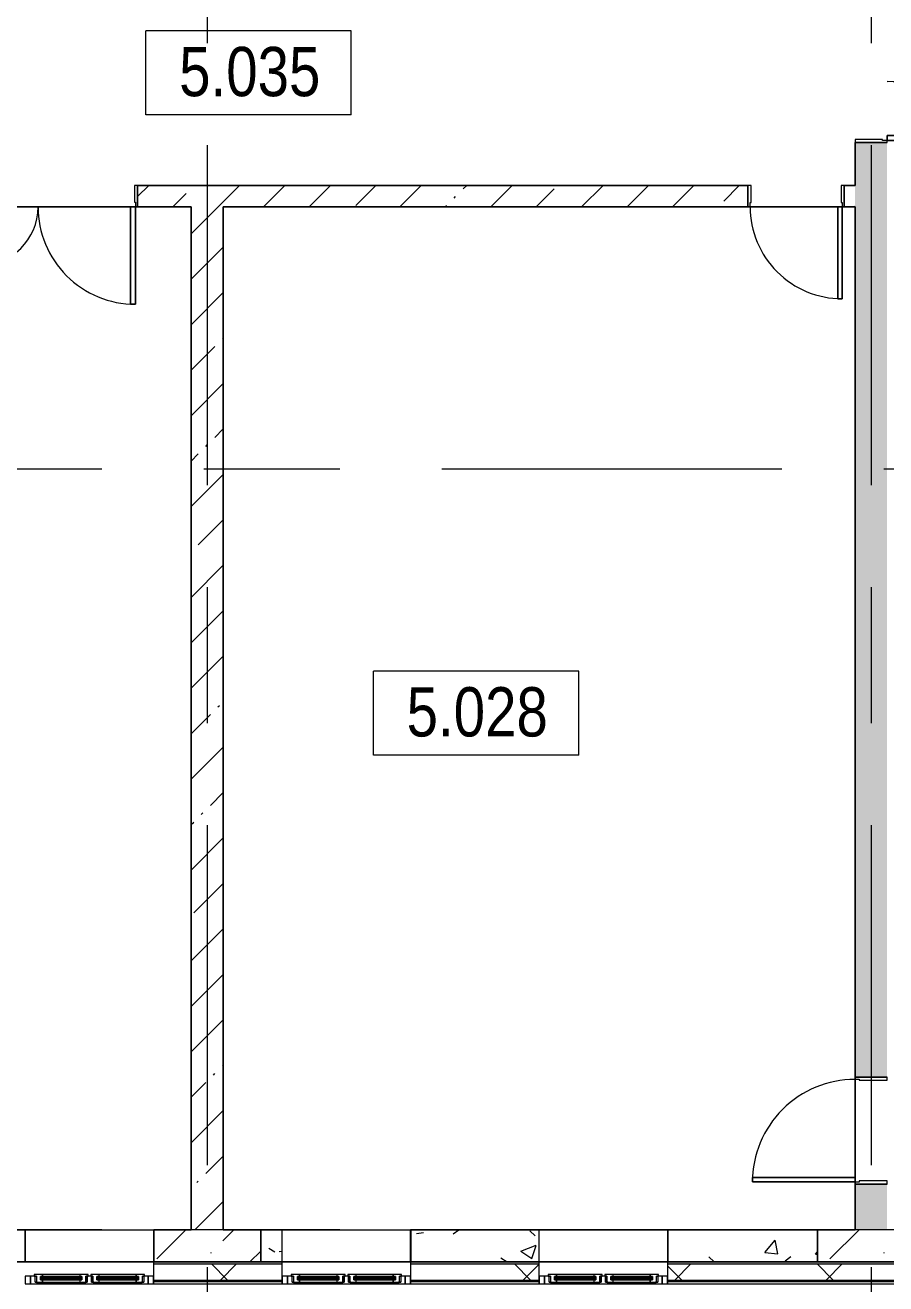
# Model space of a CAD drawing. Header units: millimetres. Extents: x 48966 to 155647, y -43515 to 26217.
# Drawn here: x 96432 to 104469, y -31888 to -20136 of the extents above; entities that cross this region are included whole.
import ezdxf

# ---------------------------------------------------------------- set-up
doc = ezdxf.new("R2010")
doc.units = ezdxf.units.MM
doc.linetypes.add('Осевые', pattern=[6350, 1270, -952.5, 3175, -952.5])
doc.linetypes.add('Сверху', pattern=[793.75, 476.25, -317.5])
for name, color, linetype, lineweight in [('Двери', 7, 'Continuous', 9), ('Каркас_Импост', 7, 'Continuous', 9), ('Марки помещений', 7, 'Continuous', 9), ('Обобщенные модели', 7, 'Continuous', 9), ('Обобщенные модели-1', 7, 'Continuous', 18), ('Общие ребра', 7, 'Continuous', 9), ('Окна', 7, 'Continuous', 9), ('Окна-2', 7, 'Сверху', 9), ('Оси-2', 7, 'Осевые', 9), ('Остекление', 7, 'Continuous', 9), ('Панель', 7, 'Continuous', 9), ('Перекрытия', 7, 'Continuous', 9), ('Стены', 7, 'Continuous', 9), ('Стены-1', 7, 'Continuous', 18), ('Штриховка разреза-1', 7, 'Continuous', 9)]:
    doc.layers.add(name, color=color, linetype=linetype, lineweight=lineweight)
doc.layers.add('Окна-1', color=7, linetype='Continuous', lineweight=9, true_color=0x804000)
doc.styles.add('Arial Narrow_1', font='Arial Narrow.ttf', dxfattribs={"height": 460})
pattern_1 = [(45, (0, 0), (168.3798, 617.3926), [793.75, -158.75, 6.706, -152.044])]
pattern_2 = [(45, (0, 0), (-424.264, 424.264), [600, -100, 20, -100]), (45, (0, 424), (-424.264, 424.264), [])]
pattern_3 = [(0, (0, 0), (812.8, 203.2), [67.056, -542.544, 67.056, -542.544, -3251.2]), (0, (0, 0), (812.8, 203.2), [-1219.2, 67.056, -1152.144, 67.056, -542.544, -1422.4]), (0, (0, 0), (812.8, 203.2), [-3048, 67.056, -339.344, 67.056, -948.944]), (120, (304.8, 101.6), (-582.37636, 602.30545), [67.056, -542.544, 67.056, -542.544, -3251.2]), (120, (304.8, 101.6), (-582.37636, 602.30545), [-1219.2, 67.056, -1152.144, 67.056, -542.544, -1422.4]), (120, (304.8, 101.6), (-582.37636, 602.30545), [-3048, 67.056, -339.344, 67.056, -948.944]), (240, (406.4, 508), (-230.42364, -805.50545), [67.056, -542.544, 67.056, -542.544, -3251.2]), (240, (406.4, 508), (-230.42364, -805.50545), [-1219.2, 67.056, -1152.144, 67.056, -542.544, -1422.4]), (240, (406.4, 508), (-230.42364, -805.50545), [-3048, 67.056, -339.344, 67.056, -948.944])]
pattern_4 = [(56.31, (101511.58, -32158.53), (533.399, 1066.80005), [201.168, -1722.033]), (56.31, (101500.92, -32126.53), (533.399, 1066.80005), [201.168, -1722.033]), (56.31, (101564.92, -32126.53), (533.399, 1066.80005), [201.168, -1722.033])]
pattern_5 = [(56.31, (96711.58, -32158.53), (533.399, 1066.80005), [201.168, -1722.033]), (56.31, (96700.92, -32126.53), (533.399, 1066.80005), [201.168, -1722.033]), (56.31, (96764.92, -32126.53), (533.399, 1066.80005), [201.168, -1722.033])]

# ---------------------------------------------------------------- blocks, each defined once
blk = doc.blocks.new('Обобщенные модели 2 - Обобщенные модели 2-1035725-План 5-го этажа на отм_ _12_600')
at = {"layer": 'Обобщенные модели'}
h = blk.add_hatch(dxfattribs=at)
h.set_pattern_fill('FP_1', color=256, style=0, pattern_type=2)
h.set_pattern_definition(pattern_1)
h.paths.add_polyline_path([(98632, -31683), (98632, -31383), (97632, -31383), (97632, -31683), (98232, -31683)], flags=0)
h = blk.add_hatch(dxfattribs=at)
h.set_pattern_fill('FP_1', color=256, style=0, pattern_type=2)
h.set_pattern_definition(pattern_1)
h.paths.add_polyline_path([(104832, -31683), (104832, -31383), (103832, -31383), (103832, -31683), (104479, -31683)], flags=0)
at = {"layer": 'Обобщенные модели-1'}
for p, q in [((98632, -31383), (97632, -31383)), ((97632, -31383), (97632, -31683)), ((98632, -31683), (98632, -31383)), ((104832, -31383), (103832, -31383)), ((103832, -31383), (103832, -31683)), ((97632, -31683), (98632, -31683)), ((103832, -31683), (104832, -31683))]:
    blk.add_line(p, q, dxfattribs=at)
blk = doc.blocks.new('Дверь - Полуторная_001 - ДВ15_21-15-6804466-План 5-го этажа на отм_ _12_600')
at = {"layer": 'Двери'}
for p, q in [((-684, 1009), (-729, 1009)), ((-729, 1009), (-729, 100)), ((-684, 100), (-684, 1009)), ((684, 100), (684, 649)), ((684, 649), (729, 649)), ((729, 649), (729, 100)), ((-729, 100), (-684, 100)), ((729, 100), (684, 100))]:
    blk.add_line(p, q, dxfattribs=at)
for centre, radius, start, end in [((-729, 100), 909, 360, 90), ((729, 100), 549, 90, 180)]:
    blk.add_arc(centre, radius, start, end, dxfattribs=at)
at = {"layer": 'Каркас_Импост'}
for p, q in [((-730, 100), (-750, 100)), ((-750, 100), (-750, -100)), ((-730, 55), (-730, 100)), ((-720, 55), (-730, 55)), ((-720, -100), (-720, 55)), ((730, 55), (720, 55)), ((720, 55), (720, -100)), ((750, 100), (730, 100)), ((730, 100), (730, 55)), ((750, -100), (750, 100)), ((-750, -100), (-720, -100)), ((720, -100), (750, -100))]:
    blk.add_line(p, q, dxfattribs=at)
at = {"layer": 'Панель'}
for p, q in [((-729, 1009), (-684, 1009)), ((-729, 100), (-729, 1009)), ((-684, 1009), (-684, 100)), ((684, 649), (684, 100)), ((729, 649), (684, 649)), ((729, 100), (729, 649)), ((-684, 100), (-729, 100)), ((684, 100), (729, 100))]:
    blk.add_line(p, q, dxfattribs=at)
blk = doc.blocks.new('Дверь - Однопольная - ДВ14_21х9-6804463-План 5-го этажа на отм_ _12_600')
at = {"layer": 'Двери'}
for p, q in [((-389, 958), (-429, 958)), ((-429, 958), (-429, 100)), ((-389, 100), (-389, 958)), ((-429, 100), (-389, 100))]:
    blk.add_line(p, q, dxfattribs=at)
blk.add_arc((-429, 100), 858, 360, 90, dxfattribs=at)
at = {"layer": 'Каркас_Импост'}
for p, q in [((-430, 100), (-450, 100)), ((-450, 100), (-450, -100)), ((-430, 60), (-430, 100)), ((-420, 60), (-430, 60)), ((-420, -100), (-420, 60)), ((430, 60), (420, 60)), ((420, 60), (420, -100)), ((450, 100), (430, 100)), ((430, 100), (430, 60)), ((450, -100), (450, 100)), ((-450, -100), (-420, -100)), ((420, -100), (450, -100))]:
    blk.add_line(p, q, dxfattribs=at)
at = {"layer": 'Панель'}
for p, q in [((-429, 958), (-389, 958)), ((-429, 100), (-429, 958)), ((-389, 958), (-389, 100)), ((-389, 100), (-429, 100))]:
    blk.add_line(p, q, dxfattribs=at)
blk = doc.blocks.new('Дверь - Однопольная - ДВ14_21х10-6804472-План 5-го этажа на отм_ _12_600')
at = {"layer": 'Двери'}
for p, q in [((-439, 1108), (-479, 1108)), ((-479, 1108), (-479, 150)), ((-439, 150), (-439, 1108)), ((-479, 150), (-439, 150))]:
    blk.add_line(p, q, dxfattribs=at)
blk.add_arc((-479, 150), 958, 360, 90, dxfattribs=at)
at = {"layer": 'Каркас_Импост'}
for p, q in [((-480, 150), (-500, 150)), ((-500, 150), (-500, -150)), ((-480, 110), (-480, 150)), ((500, 150), (480, 150)), ((480, 150), (480, 110)), ((500, -150), (500, 150)), ((-470, 110), (-480, 110)), ((-470, -150), (-470, 110)), ((480, 110), (470, 110)), ((470, 110), (470, -150)), ((-500, -150), (-470, -150)), ((470, -150), (500, -150))]:
    blk.add_line(p, q, dxfattribs=at)
at = {"layer": 'Панель'}
for p, q in [((-479, 1108), (-439, 1108)), ((-479, 150), (-479, 1108)), ((-439, 1108), (-439, 150)), ((-439, 150), (-479, 150))]:
    blk.add_line(p, q, dxfattribs=at)
blk = doc.blocks.new('Окно 2-Распашное - Один переплет с многокамерным стеклопакетом - 30674-99 - ОК-1 1200-1800-V16-План 5-го этажа на отм_ _12_600')
at = {"layer": 'Остекление'}
h = blk.add_hatch(dxfattribs=at)
h.set_pattern_fill('FP_12', color=256, style=0, pattern_type=2)
h.set_pattern_definition(pattern_4)
h.paths.add_polyline_path([(-70, 67), (-458, 67), (-458, 63), (-70, 63)], flags=0)
h.paths.add_polyline_path([(-458, 39), (-458, 35), (-70, 35), (-70, 39), (-149, 39)], flags=0)
h = blk.add_hatch(dxfattribs=at)
h.set_pattern_fill('FP_12', color=256, style=0, pattern_type=2)
h.set_pattern_definition(pattern_4)
h.paths.add_polyline_path([(268, 67), (70, 67), (70, 63), (458, 63), (458, 67)], flags=0)
h.paths.add_polyline_path([(70, 39), (70, 35), (458, 35), (458, 39), (268, 39)], flags=0)
at = {"layer": 'Каркас_Импост'}
for p, q in [((-550, 103), (-550, 33)), ((-487, 103), (-550, 103)), ((-550, 33), (-507, 33)), ((-495, 31), (-515, 31)), ((-515, 31), (-515, 17)), ((-515, 17), (-438, 17)), ((-507, 33), (-507, 89)), ((-507, 89), (-487, 89)), ((-21, 89), (-507, 89)), ((-507, 33), (-507, 89)), ((-495, 33), (-507, 33)), ((-438, 87), (-495, 87)), ((-495, 87), (-495, 31)), ((-487, 89), (-487, 103)), ((-487, 103), (-41, 103)), ((-487, 89), (-487, 103)), ((-41, 89), (-487, 89)), ((-458, 35), (-458, 67)), ((-458, 67), (-438, 67)), ((-70, 67), (-458, 67)), ((-458, 67), (-458, 35)), ((-438, 35), (-458, 35)), ((-458, 35), (-70, 35)), ((-438, 67), (-438, 87)), ((-90, 87), (-438, 87)), ((-438, 87), (-438, 67)), ((-438, 67), (-90, 67)), ((-438, 17), (-438, 35)), ((-90, 35), (-438, 35)), ((-438, 35), (-438, 17)), ((-438, 17), (-90, 17)), ((-33, 87), (-90, 87)), ((-90, 87), (-90, 67)), ((-90, 87), (-90, 67)), ((-90, 67), (-70, 67)), ((-70, 35), (-90, 35)), ((-90, 35), (-90, 17)), ((-90, 35), (-90, 17)), ((-90, 17), (-13, 17)), ((-70, 67), (-70, 35)), ((-70, 67), (-70, 35)), ((41, 103), (-41, 103)), ((-41, 103), (-41, 89)), ((-41, 89), (-41, 103)), ((-41, 89), (-21, 89)), ((-33, 31), (-33, 87)), ((-21, 33), (-33, 33)), ((-13, 31), (-33, 31)), ((-21, 89), (-21, 33)), ((-21, 33), (-21, 89)), ((-21, 33), (21, 33)), ((-13, 17), (-13, 31)), ((33, 31), (13, 31)), ((13, 31), (13, 17)), ((13, 17), (90, 17)), ((21, 33), (21, 89)), ((21, 89), (41, 89)), ((21, 89), (21, 33)), ((507, 89), (21, 89)), ((33, 33), (21, 33)), ((90, 87), (33, 87)), ((33, 87), (33, 31)), ((41, 89), (41, 103)), ((41, 103), (487, 103)), ((41, 103), (41, 89)), ((487, 89), (41, 89)), ((70, 35), (70, 67)), ((70, 67), (90, 67)), ((458, 67), (70, 67)), ((70, 35), (70, 67)), ((90, 35), (70, 35)), ((70, 35), (458, 35)), ((90, 67), (90, 87)), ((90, 67), (90, 87)), ((438, 87), (90, 87)), ((90, 67), (438, 67)), ((90, 17), (90, 35)), ((90, 17), (90, 35)), ((438, 35), (90, 35)), ((90, 17), (438, 17)), ((438, 87), (438, 67)), ((495, 87), (438, 87)), ((438, 67), (438, 87)), ((438, 67), (458, 67)), ((458, 35), (438, 35)), ((438, 35), (438, 17)), ((438, 17), (438, 35)), ((438, 17), (515, 17)), ((458, 67), (458, 35)), ((458, 35), (458, 67)), ((550, 103), (487, 103)), ((487, 103), (487, 89)), ((487, 103), (487, 89)), ((487, 89), (507, 89)), ((495, 31), (495, 87)), ((507, 33), (495, 33)), ((515, 31), (495, 31)), ((507, 89), (507, 33)), ((507, 89), (507, 33)), ((507, 33), (550, 33)), ((515, 17), (515, 31)), ((550, 33), (550, 103))]:
    blk.add_line(p, q, dxfattribs=at)
at = {"layer": 'Окна'}
for p, q in [((-438, 103), (-487, 103)), ((-487, 103), (-475, 103)), ((-70, 63), (-458, 63)), ((-458, 53), (-458, 63)), ((-458, 53), (-70, 53)), ((-70, 49), (-458, 49)), ((-458, 39), (-458, 49)), ((-458, 39), (-70, 39)), ((-85, 63), (-443, 63)), ((-443, 53), (-85, 53)), ((-85, 49), (-443, 49)), ((-443, 39), (-85, 39)), ((-70, 63), (-70, 53)), ((-70, 49), (-70, 39)), ((-53, 103), (-41, 103)), ((53, 103), (41, 103)), ((70, 53), (70, 63)), ((458, 63), (70, 63)), ((70, 53), (458, 53)), ((70, 39), (70, 49)), ((458, 49), (70, 49)), ((70, 39), (458, 39)), ((443, 63), (85, 63)), ((85, 53), (443, 53)), ((443, 49), (85, 49)), ((85, 39), (443, 39)), ((438, 103), (487, 103)), ((458, 63), (458, 53)), ((458, 49), (458, 39)), ((487, 103), (475, 103))]:
    blk.add_line(p, q, dxfattribs=at)
at = {"layer": 'Окна-1'}
for p, q in [((-600, 103), (-600, 33)), ((-550, 103), (-600, 103)), ((-600, 33), (-550, 33)), ((-550, 33), (-550, 103)), ((550, 103), (-550, 103)), ((-550, 33), (-550, 103)), ((-550, 33), (-495, 33)), ((-33, 33), (33, 33)), ((495, 33), (550, 33)), ((600, 103), (550, 103)), ((550, 103), (550, 33)), ((550, 33), (550, 103)), ((550, 33), (600, 33)), ((600, 33), (600, 103))]:
    blk.add_line(p, q, dxfattribs=at)
at = {"layer": 'Остекление'}
for p, q in [((-70, 67), (-458, 67)), ((-458, 67), (-458, 63)), ((-458, 63), (-70, 63)), ((-70, 53), (-458, 53)), ((-458, 53), (-458, 49)), ((-458, 49), (-70, 49)), ((-70, 39), (-458, 39)), ((-458, 39), (-458, 35)), ((-458, 35), (-70, 35)), ((-70, 63), (-70, 67)), ((-70, 49), (-70, 53)), ((-70, 35), (-70, 39)), ((70, 67), (70, 63)), ((458, 67), (70, 67)), ((70, 63), (458, 63)), ((70, 53), (70, 49)), ((458, 53), (70, 53)), ((70, 49), (458, 49)), ((70, 39), (70, 35)), ((458, 39), (70, 39)), ((70, 35), (458, 35)), ((458, 63), (458, 67)), ((458, 49), (458, 53)), ((458, 35), (458, 39))]:
    blk.add_line(p, q, dxfattribs=at)
blk = doc.blocks.new('M_Окно-Квадратный проем - 1200 x 1800 mm-1791807-План 5-го этажа на отм_ _12_600')
at = {"layer": 'Окна'}
for p, q in [((-608, -150), (-608, 150)), ((592, 150), (592, -150))]:
    blk.add_line(p, q, dxfattribs=at)
at = {"layer": 'Окна-2'}
for p, q in [((-608, 150), (592, 150)), ((592, -150), (-608, -150))]:
    blk.add_line(p, q, dxfattribs=at)
blk = doc.blocks.new('Окно 2-Распашное - Один переплет с многокамерным стеклопакетом - 30674-99 - ОК-1 1200-1800-V17-План 5-го этажа на отм_ _12_600')
at = {"layer": 'Каркас_Импост'}
for p, q in [((-550, 103), (-550, 33)), ((-487, 103), (-550, 103)), ((-550, 33), (-507, 33)), ((-495, 31), (-515, 31)), ((-515, 31), (-515, 17)), ((-515, 17), (-438, 17)), ((-507, 33), (-507, 89)), ((-507, 89), (-487, 89)), ((-21, 89), (-507, 89)), ((-507, 33), (-507, 89)), ((-495, 33), (-507, 33)), ((-438, 87), (-495, 87)), ((-495, 87), (-495, 31)), ((-487, 89), (-487, 103)), ((-487, 103), (-41, 103)), ((-487, 89), (-487, 103)), ((-41, 89), (-487, 89)), ((-458, 35), (-458, 67)), ((-458, 67), (-438, 67)), ((-70, 67), (-458, 67)), ((-458, 67), (-458, 35)), ((-438, 35), (-458, 35)), ((-458, 35), (-70, 35)), ((-438, 67), (-438, 87)), ((-90, 87), (-438, 87)), ((-438, 87), (-438, 67)), ((-438, 67), (-90, 67)), ((-438, 17), (-438, 35)), ((-90, 35), (-438, 35)), ((-438, 35), (-438, 17)), ((-438, 17), (-90, 17)), ((-33, 87), (-90, 87)), ((-90, 87), (-90, 67)), ((-90, 87), (-90, 67)), ((-90, 67), (-70, 67)), ((-70, 35), (-90, 35)), ((-90, 35), (-90, 17)), ((-90, 35), (-90, 17)), ((-90, 17), (-13, 17)), ((-70, 67), (-70, 35)), ((-70, 67), (-70, 35)), ((41, 103), (-41, 103)), ((-41, 103), (-41, 89)), ((-41, 89), (-41, 103)), ((-41, 89), (-21, 89)), ((-33, 31), (-33, 87)), ((-21, 33), (-33, 33)), ((-13, 31), (-33, 31)), ((-21, 89), (-21, 33)), ((-21, 33), (-21, 89)), ((-21, 33), (21, 33)), ((-13, 17), (-13, 31)), ((33, 31), (13, 31)), ((13, 31), (13, 17)), ((13, 17), (90, 17)), ((21, 33), (21, 89)), ((21, 89), (41, 89)), ((21, 89), (21, 33)), ((507, 89), (21, 89)), ((33, 33), (21, 33)), ((90, 87), (33, 87)), ((33, 87), (33, 31)), ((41, 89), (41, 103)), ((41, 103), (487, 103)), ((41, 103), (41, 89)), ((487, 89), (41, 89)), ((70, 35), (70, 67)), ((70, 67), (90, 67)), ((458, 67), (70, 67)), ((70, 35), (70, 67)), ((90, 35), (70, 35)), ((70, 35), (458, 35)), ((90, 67), (90, 87)), ((90, 67), (90, 87)), ((438, 87), (90, 87)), ((90, 67), (438, 67)), ((90, 17), (90, 35)), ((90, 17), (90, 35)), ((438, 35), (90, 35)), ((90, 17), (438, 17)), ((438, 87), (438, 67)), ((495, 87), (438, 87)), ((438, 67), (438, 87)), ((438, 67), (458, 67)), ((458, 35), (438, 35)), ((438, 35), (438, 17)), ((438, 17), (438, 35)), ((438, 17), (515, 17)), ((458, 67), (458, 35)), ((458, 35), (458, 67)), ((550, 103), (487, 103)), ((487, 103), (487, 89)), ((487, 103), (487, 89)), ((487, 89), (507, 89)), ((495, 31), (495, 87)), ((507, 33), (495, 33)), ((515, 31), (495, 31)), ((507, 89), (507, 33)), ((507, 89), (507, 33)), ((507, 33), (550, 33)), ((515, 17), (515, 31)), ((550, 33), (550, 103))]:
    blk.add_line(p, q, dxfattribs=at)
at = {"layer": 'Окна'}
for p, q in [((-438, 103), (-487, 103)), ((-487, 103), (-475, 103)), ((-70, 63), (-458, 63)), ((-458, 53), (-458, 63)), ((-458, 53), (-70, 53)), ((-70, 49), (-458, 49)), ((-458, 39), (-458, 49)), ((-458, 39), (-70, 39)), ((-85, 63), (-443, 63)), ((-443, 53), (-85, 53)), ((-85, 49), (-443, 49)), ((-443, 39), (-85, 39)), ((-70, 63), (-70, 53)), ((-70, 49), (-70, 39)), ((-53, 103), (-41, 103)), ((53, 103), (41, 103)), ((70, 53), (70, 63)), ((458, 63), (70, 63)), ((70, 53), (458, 53)), ((70, 39), (70, 49)), ((458, 49), (70, 49)), ((70, 39), (458, 39)), ((443, 63), (85, 63)), ((85, 53), (443, 53)), ((443, 49), (85, 49)), ((85, 39), (443, 39)), ((438, 103), (487, 103)), ((458, 63), (458, 53)), ((458, 49), (458, 39)), ((487, 103), (475, 103))]:
    blk.add_line(p, q, dxfattribs=at)
at = {"layer": 'Окна-1'}
for p, q in [((-600, 103), (-600, 33)), ((-550, 103), (-600, 103)), ((-600, 33), (-550, 33)), ((-550, 33), (-550, 103)), ((550, 103), (-550, 103)), ((-550, 33), (-550, 103)), ((-550, 33), (-495, 33)), ((-33, 33), (33, 33)), ((495, 33), (550, 33)), ((600, 103), (550, 103)), ((550, 103), (550, 33)), ((550, 33), (550, 103)), ((550, 33), (600, 33)), ((600, 33), (600, 103))]:
    blk.add_line(p, q, dxfattribs=at)
at = {"layer": 'Остекление'}
for p, q in [((-70, 67), (-458, 67)), ((-458, 67), (-458, 63)), ((-458, 63), (-70, 63)), ((-70, 53), (-458, 53)), ((-458, 53), (-458, 49)), ((-458, 49), (-70, 49)), ((-70, 39), (-458, 39)), ((-458, 39), (-458, 35)), ((-458, 35), (-70, 35)), ((-70, 63), (-70, 67)), ((-70, 49), (-70, 53)), ((-70, 35), (-70, 39)), ((70, 67), (70, 63)), ((458, 67), (70, 67)), ((70, 63), (458, 63)), ((70, 53), (70, 49)), ((458, 53), (70, 53)), ((70, 49), (458, 49)), ((70, 39), (70, 35)), ((458, 39), (70, 39)), ((70, 35), (458, 35)), ((458, 63), (458, 67)), ((458, 49), (458, 53)), ((458, 35), (458, 39))]:
    blk.add_line(p, q, dxfattribs=at)
blk = doc.blocks.new('Окно 2-Распашное - Один переплет с многокамерным стеклопакетом - 30674-99 - ОК-1 1200-1800-V18-План 5-го этажа на отм_ _12_600')
at = {"layer": 'Остекление'}
h = blk.add_hatch(dxfattribs=at)
h.set_pattern_fill('FP_13', color=256, style=0, pattern_type=2)
h.set_pattern_definition(pattern_5)
h.paths.add_polyline_path([(-70, 67), (-458, 67), (-458, 63), (-70, 63)], flags=0)
h.paths.add_polyline_path([(-458, 39), (-458, 35), (-70, 35), (-70, 39), (-367, 39)], flags=0)
h = blk.add_hatch(dxfattribs=at)
h.set_pattern_fill('FP_13', color=256, style=0, pattern_type=2)
h.set_pattern_definition(pattern_5)
h.paths.add_polyline_path([(70, 67), (70, 63), (458, 63), (458, 67)], flags=0)
h.paths.add_polyline_path([(458, 39), (70, 39), (70, 35), (458, 35)], flags=0)
at = {"layer": 'Каркас_Импост'}
for p, q in [((-550, 103), (-550, 33)), ((-487, 103), (-550, 103)), ((-550, 33), (-507, 33)), ((-495, 31), (-515, 31)), ((-515, 31), (-515, 17)), ((-515, 17), (-438, 17)), ((-507, 33), (-507, 89)), ((-507, 89), (-487, 89)), ((-21, 89), (-507, 89)), ((-507, 33), (-507, 89)), ((-495, 33), (-507, 33)), ((-438, 87), (-495, 87)), ((-495, 87), (-495, 31)), ((-487, 89), (-487, 103)), ((-487, 103), (-41, 103)), ((-487, 89), (-487, 103)), ((-41, 89), (-487, 89)), ((-458, 35), (-458, 67)), ((-458, 67), (-438, 67)), ((-70, 67), (-458, 67)), ((-458, 67), (-458, 35)), ((-438, 35), (-458, 35)), ((-458, 35), (-70, 35)), ((-438, 67), (-438, 87)), ((-90, 87), (-438, 87)), ((-438, 87), (-438, 67)), ((-438, 67), (-90, 67)), ((-438, 17), (-438, 35)), ((-90, 35), (-438, 35)), ((-438, 35), (-438, 17)), ((-438, 17), (-90, 17)), ((-33, 87), (-90, 87)), ((-90, 87), (-90, 67)), ((-90, 87), (-90, 67)), ((-90, 67), (-70, 67)), ((-70, 35), (-90, 35)), ((-90, 35), (-90, 17)), ((-90, 35), (-90, 17)), ((-90, 17), (-13, 17)), ((-70, 67), (-70, 35)), ((-70, 67), (-70, 35)), ((41, 103), (-41, 103)), ((-41, 103), (-41, 89)), ((-41, 89), (-41, 103)), ((-41, 89), (-21, 89)), ((-33, 31), (-33, 87)), ((-21, 33), (-33, 33)), ((-13, 31), (-33, 31)), ((-21, 89), (-21, 33)), ((-21, 33), (-21, 89)), ((-21, 33), (21, 33)), ((-13, 17), (-13, 31)), ((33, 31), (13, 31)), ((13, 31), (13, 17)), ((13, 17), (90, 17)), ((21, 33), (21, 89)), ((21, 89), (41, 89)), ((21, 89), (21, 33)), ((507, 89), (21, 89)), ((33, 33), (21, 33)), ((90, 87), (33, 87)), ((33, 87), (33, 31)), ((41, 89), (41, 103)), ((41, 103), (487, 103)), ((41, 103), (41, 89)), ((487, 89), (41, 89)), ((70, 35), (70, 67)), ((70, 67), (90, 67)), ((458, 67), (70, 67)), ((70, 35), (70, 67)), ((90, 35), (70, 35)), ((70, 35), (458, 35)), ((90, 67), (90, 87)), ((90, 67), (90, 87)), ((438, 87), (90, 87)), ((90, 67), (438, 67)), ((90, 17), (90, 35)), ((90, 17), (90, 35)), ((438, 35), (90, 35)), ((90, 17), (438, 17)), ((438, 87), (438, 67)), ((495, 87), (438, 87)), ((438, 67), (438, 87)), ((438, 67), (458, 67)), ((458, 35), (438, 35)), ((438, 35), (438, 17)), ((438, 17), (438, 35)), ((438, 17), (515, 17)), ((458, 67), (458, 35)), ((458, 35), (458, 67)), ((550, 103), (487, 103)), ((487, 103), (487, 89)), ((487, 103), (487, 89)), ((487, 89), (507, 89)), ((495, 31), (495, 87)), ((507, 33), (495, 33)), ((515, 31), (495, 31)), ((507, 89), (507, 33)), ((507, 89), (507, 33)), ((507, 33), (550, 33)), ((515, 17), (515, 31)), ((550, 33), (550, 103))]:
    blk.add_line(p, q, dxfattribs=at)
at = {"layer": 'Окна'}
for p, q in [((-438, 103), (-487, 103)), ((-487, 103), (-475, 103)), ((-70, 63), (-458, 63)), ((-458, 53), (-458, 63)), ((-458, 53), (-70, 53)), ((-70, 49), (-458, 49)), ((-458, 39), (-458, 49)), ((-458, 39), (-70, 39)), ((-85, 63), (-443, 63)), ((-443, 53), (-85, 53)), ((-85, 49), (-443, 49)), ((-443, 39), (-85, 39)), ((-70, 63), (-70, 53)), ((-70, 49), (-70, 39)), ((-53, 103), (-41, 103)), ((53, 103), (41, 103)), ((70, 53), (70, 63)), ((458, 63), (70, 63)), ((70, 53), (458, 53)), ((70, 39), (70, 49)), ((458, 49), (70, 49)), ((70, 39), (458, 39)), ((443, 63), (85, 63)), ((85, 53), (443, 53)), ((443, 49), (85, 49)), ((85, 39), (443, 39)), ((438, 103), (487, 103)), ((458, 63), (458, 53)), ((458, 49), (458, 39)), ((487, 103), (475, 103))]:
    blk.add_line(p, q, dxfattribs=at)
at = {"layer": 'Окна-1'}
for p, q in [((-600, 103), (-600, 33)), ((-550, 103), (-600, 103)), ((-600, 33), (-550, 33)), ((-550, 33), (-550, 103)), ((550, 103), (-550, 103)), ((-550, 33), (-550, 103)), ((-550, 33), (-495, 33)), ((-33, 33), (33, 33)), ((495, 33), (550, 33)), ((600, 103), (550, 103)), ((550, 103), (550, 33)), ((550, 33), (550, 103)), ((550, 33), (600, 33)), ((600, 33), (600, 103))]:
    blk.add_line(p, q, dxfattribs=at)
at = {"layer": 'Остекление'}
for p, q in [((-70, 67), (-458, 67)), ((-458, 67), (-458, 63)), ((-458, 63), (-70, 63)), ((-70, 53), (-458, 53)), ((-458, 53), (-458, 49)), ((-458, 49), (-70, 49)), ((-70, 39), (-458, 39)), ((-458, 39), (-458, 35)), ((-458, 35), (-70, 35)), ((-70, 63), (-70, 67)), ((-70, 49), (-70, 53)), ((-70, 35), (-70, 39)), ((70, 67), (70, 63)), ((458, 67), (70, 67)), ((70, 63), (458, 63)), ((70, 53), (70, 49)), ((458, 53), (70, 53)), ((70, 49), (458, 49)), ((70, 39), (70, 35)), ((458, 39), (70, 39)), ((70, 35), (458, 35)), ((458, 63), (458, 67)), ((458, 49), (458, 53)), ((458, 35), (458, 39))]:
    blk.add_line(p, q, dxfattribs=at)
blk = doc.blocks.new('Дверь - Полуторная_001 - ДВ20_21-15-6256090-План 5-го этажа на отм_ _12_600')
at = {"layer": 'Двери'}
for p, q in [((-684, 1059), (-729, 1059)), ((-729, 1059), (-729, 150)), ((-684, 150), (-684, 1059)), ((684, 150), (684, 699)), ((684, 699), (729, 699)), ((729, 699), (729, 150)), ((-729, 150), (-684, 150)), ((729, 150), (684, 150))]:
    blk.add_line(p, q, dxfattribs=at)
for centre, radius, start, end in [((-729, 150), 909, 360, 90), ((729, 150), 549, 90, 180)]:
    blk.add_arc(centre, radius, start, end, dxfattribs=at)
at = {"layer": 'Каркас_Импост'}
for p, q in [((-730, 150), (-750, 150)), ((-750, 150), (-750, -150)), ((-730, 105), (-730, 150)), ((750, 150), (730, 150)), ((730, 150), (730, 105)), ((750, -150), (750, 150)), ((-720, 105), (-730, 105)), ((-720, -150), (-720, 105)), ((730, 105), (720, 105)), ((720, 105), (720, -150)), ((-750, -150), (-720, -150)), ((720, -150), (750, -150))]:
    blk.add_line(p, q, dxfattribs=at)
at = {"layer": 'Панель'}
for p, q in [((-729, 1059), (-684, 1059)), ((-729, 150), (-729, 1059)), ((-684, 1059), (-684, 150)), ((684, 699), (684, 150)), ((729, 699), (684, 699)), ((729, 150), (729, 699)), ((-684, 150), (-729, 150)), ((684, 150), (729, 150))]:
    blk.add_line(p, q, dxfattribs=at)
blk = doc.blocks.new('Марка помещения_Р - Марка помещения-4575829-План 5-го этажа на отм_ _12_600')
at = {"layer": 'Марки помещений'}
for p, q in [((-4.79375, -1.95625), (-4.79375, 1.95625)), ((4.79375, 1.95625), (-4.79375, 1.95625)), ((4.79375, -1.95625), (4.79375, 1.95625)), ((4.79375, -1.95625), (-4.79375, -1.95625))]:
    blk.add_line(p, q, dxfattribs=at)

msp = doc.modelspace()

# ---------------------------------------------------------------- hatches: boundary and pattern name
at = {"layer": 'Штриховка разреза-1'}
h = msp.add_hatch(dxfattribs=at)
h.set_pattern_fill('FP_2', color=256, style=0, pattern_type=2)
h.set_pattern_definition(pattern_2)
h.paths.add_polyline_path([(104181.6, -31381.9), (104481.6, -31381.9), (104481.6, -30957.9), (104181.6, -30957.9), (104181.6, -31380.9)], flags=0)
h.paths.add_polyline_path([(104181.6, -29957.9), (104481.6, -29957.9), (104481.6, -21232.9), (104181.6, -21232.9), (104181.6, -29890.4)], flags=0)
h.paths.add_polyline_path([(104181.6, -19732.9), (104481.6, -19732.9), (104481.6, 9367.1), (104181.6, 9367.1), (104181.6, -18952.3)], flags=0)
h.paths.add_polyline_path([(104181.6, 10867.1), (104481.6, 10867.1), (104481.6, 23867.1), (104181.6, 23867.1), (104181.6, 11567.1)], flags=0)
h = msp.add_hatch(dxfattribs=at)
h.set_pattern_fill('FP_2', color=256, style=0, pattern_type=2)
h.set_pattern_definition(pattern_2)
h.paths.add_polyline_path([(103181.6, -21832.9), (103181.6, -21632.9), (97481.6, -21632.9), (97481.6, -21832.9), (101563.7, -21832.9)], flags=0)
h.paths.add_polyline_path([(104081.6, -21832.9), (104181.6, -21832.9), (104181.6, -21632.9), (104081.6, -21632.9), (104081.6, -21686.8)], flags=0)
h.paths.add_polyline_path([(95981.6, -21832.9), (95981.6, -21632.9), (92081.6, -21632.9), (92083.6, -21832.9), (94900.3, -21832.9)], flags=0)
h = msp.add_hatch(dxfattribs=at)
h.set_pattern_fill('FP_2', color=256, style=0, pattern_type=2)
h.set_pattern_definition(pattern_2)
h.paths.add_polyline_path([(98232, -31381.9), (98281.6, -31381.9), (98281.6, -21832.9), (97981.6, -21832.9), (97981.6, -31381.9)], flags=0)
h = msp.add_hatch(dxfattribs=at)
h.set_pattern_fill('FP_7', color=256, style=0, pattern_type=2)
h.set_pattern_definition([(50, (0, 0), (1457.472, -127.512), [152.4, -1676.4]), (355, (0, 0), (-281.942, 1528.454), [121.92, -1341.12]), (100.451, (121.5, -10.6), (1175.541, 1400.933), [129.52, -1424.721]), (46.184, (0, 406.4), (2168.632, -336.342), [228.6, -2514.6]), (96.636, (180.7, 378.4), (1899.22, 1979.42), [194.28, -2137.08]), (351.184, (0, 406.4), (1899.24, 1979.402), [182.88, -2011.68]), (21, (203.2, 304.8), (1212.915, -818.121), [152.4, -1676.4]), (326, (203.2, 304.8), (494.417, 1473.504), [121.92, -1341.12]), (71.451, (304.3, 236.6), (1707.337, 655.37), [129.52, -1424.721]), (37.5, (0, 0), (24.7094, 676.4402), [67.056, -1257.808, 67.056, -1294.384, -1346.2]), (37.5, (0, 0), (24.7094, 676.4402), [-2686.304, 67.056, -1279.144]), (7.5, (0, 0), (534.5577, 801.4443), [67.056, -709.168, 67.056, -1227.328, -513.08]), (7.5, (0, 0), (534.5577, 801.4443), [-2070.608, 67.056, -446.024]), (327.5, (-453.14, 0), (1084.7275, -45.8312), [67.056, -440.944, 67.056, -1517.904, -2103.12]), (327.5, (-453.14, 0), (1084.7275, -45.8312), [-2092.96, 67.056, -2036.064]), (317.5, (-656.3, 0), (1185.035, 203.4135), [67.056, -593.344, 67.056, -985.52, -1493.52]), (317.5, (-656.3, 0), (1185.035, 203.4135), [-1712.976, 67.056, -1426.464])])
h.paths.add_polyline_path([(101147.2, -31682.9), (101232.1, -31682.9), (101232.1, -31382.9), (100031.6, -31382.9), (100031.6, -31682.9), (100730.8, -31682.9)], flags=0)
h.paths.add_polyline_path([(98648.5, -31682.9), (98831.6, -31682.9), (98831.6, -31382.9), (98631.6, -31382.9), (98631.6, -31682.9)], flags=0)
h.paths.add_polyline_path([(103646, -31682.9), (103831.6, -31682.9), (103831.6, -31382.9), (102432.1, -31382.9), (102432.1, -31682.9), (103229.6, -31682.9)], flags=0)
h = msp.add_hatch(dxfattribs=at)
h.set_pattern_fill('FP_8', color=256, style=0, pattern_type=2)
h.set_pattern_definition(pattern_3)
h.paths.add_polyline_path([(121631.6, -31702.6), (124229.4, -31702.6), (124227.6, -31682.9), (124052.8, -31682.6), (121631.6, -31682.6)], flags=0)
h.paths.add_polyline_path([(116140, -31702.6), (120431.6, -31702.6), (120431.6, -31682.6), (114431.6, -31682.6), (114431.6, -31702.6), (115723.5, -31702.6)], flags=0)
h.paths.add_polyline_path([(111975.3, -31702.6), (112031.6, -31702.6), (112031.6, -31682.6), (109631.6, -31682.6), (109631.6, -31702.6), (111558.9, -31702.6)], flags=0)
h.paths.add_polyline_path([(106977.8, -31702.6), (108431.6, -31702.6), (108431.6, -31682.6), (102431.6, -31682.6), (102431.6, -31702.6), (106561.3, -31702.6)], flags=0)
h.paths.add_polyline_path([(101147.2, -31702.6), (101231.6, -31702.6), (101231.6, -31682.6), (100031.6, -31682.6), (100031.6, -31702.6), (100730.8, -31702.6)], flags=0)
h.paths.add_polyline_path([(98648.5, -31702.6), (98831.6, -31702.6), (98831.6, -31682.6), (97631.6, -31682.6), (97631.6, -31702.6), (98232, -31702.6)], flags=0)
h.paths.add_polyline_path([(94900.3, -31702.6), (95231.6, -31702.6), (95231.6, -31682.6), (94031.6, -31682.6), (94031.6, -31702.6), (94483.8, -31702.6)], flags=0)
h.paths.add_polyline_path([(91985, -31702.6), (92831.6, -31702.6), (92831.6, -31682.6), (90431.6, -31682.6), (90431.6, -31702.6), (91568.5, -31702.6)], flags=0)
h.paths.add_polyline_path([(89231.6, -31702.6), (89231.6, -31682.6), (88031.6, -31682.6), (88031.6, -31702.6), (89069.7, -31702.6)], flags=0)
h.paths.add_polyline_path([(86154.5, -31702.6), (86831.6, -31702.6), (86831.6, -31682.6), (84431.6, -31682.6), (84431.6, -31702.6), (85738, -31702.6)], flags=0)
h.paths.add_polyline_path([(81989.8, -31702.6), (82031.6, -31702.6), (82031.6, -31682.6), (79631.6, -31682.6), (79631.6, -31702.6), (81573.4, -31702.6)], flags=0)
h = msp.add_hatch(dxfattribs=at)
h.set_pattern_fill('FP_9', color=256, style=0, pattern_type=2)
h.set_pattern_definition([(45, (0, 0), (-707.107, 707.107), []), (135, (0, 0), (-707.107, -707.107), [])])
h.paths.add_polyline_path([(121631.6, -31852.6), (124228.6, -31852.6), (124229.4, -31702.6), (121631.6, -31702.6), (121631.6, -31817.6)], flags=0)
h.paths.add_polyline_path([(116140, -31852.6), (120431.6, -31852.6), (120431.6, -31702.6), (114431.6, -31702.6), (114431.6, -31852.6), (115723.5, -31852.6)], flags=0)
h.paths.add_polyline_path([(111142.4, -31852.6), (112031.6, -31852.6), (112031.6, -31702.6), (109631.6, -31702.6), (109631.6, -31852.6), (110725.9, -31852.6)], flags=0)
h.paths.add_polyline_path([(108227.2, -31852.6), (108431.6, -31852.6), (108431.6, -31702.6), (102431.6, -31702.6), (102431.6, -31852.6), (107810.7, -31852.6)], flags=0)
h.paths.add_polyline_path([(101231.6, -31852.6), (101231.6, -31702.6), (100031.6, -31702.6), (100031.6, -31852.6), (101147.2, -31852.6)], flags=0)
h.paths.add_polyline_path([(98648.5, -31852.6), (98831.6, -31852.6), (98831.6, -31702.6), (97631.6, -31702.6), (97631.6, -31852.6), (98232, -31852.6)], flags=0)
h.paths.add_polyline_path([(95231.6, -31852.6), (95231.6, -31702.6), (94031.6, -31702.6), (94031.6, -31852.6), (94900.3, -31852.6)], flags=0)
h.paths.add_polyline_path([(92831.6, -31852.6), (92831.6, -31702.6), (90431.6, -31702.6), (90431.6, -31852.6), (92817.9, -31852.6)], flags=0)
h.paths.add_polyline_path([(85738, -31852.6), (86831.6, -31852.6), (86831.6, -31702.6), (84431.6, -31702.6), (84431.6, -31852.6), (85321.6, -31852.6)], flags=0)
h.paths.add_polyline_path([(89069.7, -31852.6), (89231.6, -31852.6), (89231.6, -31702.6), (88031.6, -31702.6), (88031.6, -31852.6), (88653.3, -31852.6)], flags=0)
h.paths.add_polyline_path([(82031.6, -31852.6), (82031.6, -31702.6), (79631.6, -31702.6), (79631.6, -31852.6), (81989.8, -31852.6)], flags=0)
h = msp.add_hatch(dxfattribs=at)
h.set_pattern_fill('FP_8', color=256, style=0, pattern_type=2)
h.set_pattern_definition(pattern_3)
h.paths.add_polyline_path([(124228.5, -31867.6), (124228.6, -31852.6), (121631.6, -31852.6), (121631.6, -31867.6), (124052.8, -31867.6)], flags=0)
h.paths.add_polyline_path([(118222.3, -31867.6), (120431.6, -31867.6), (120431.6, -31852.6), (114431.6, -31852.6), (114431.6, -31867.6), (117805.9, -31867.6)], flags=0)
h.paths.add_polyline_path([(112031.6, -31867.6), (112031.6, -31852.6), (109631.6, -31852.6), (109631.6, -31867.6), (111975.3, -31867.6)], flags=0)
h.paths.add_polyline_path([(105728.4, -31867.6), (108431.6, -31867.6), (108431.6, -31852.6), (102431.6, -31852.6), (102431.6, -31867.6), (105311.9, -31867.6)], flags=0)
h.paths.add_polyline_path([(101147.2, -31867.6), (101231.6, -31867.6), (101231.6, -31852.6), (100031.6, -31852.6), (100031.6, -31867.6), (100730.8, -31867.6)], flags=0)
h.paths.add_polyline_path([(97631.6, -31867.6), (98831.6, -31867.6), (98831.6, -31852.6), (97631.6, -31852.6)], flags=0)
h.paths.add_polyline_path([(94900.3, -31867.6), (95231.6, -31867.6), (95231.6, -31852.6), (94031.6, -31852.6), (94031.6, -31867.6), (94483.8, -31867.6)], flags=0)
h.paths.add_polyline_path([(92401.5, -31867.6), (92831.6, -31867.6), (92831.6, -31852.6), (90431.6, -31852.6), (90431.6, -31867.6), (91985, -31867.6)], flags=0)
h.paths.add_polyline_path([(89069.7, -31867.6), (89231.6, -31867.6), (89231.6, -31852.6), (88031.6, -31852.6), (88031.6, -31867.6), (88653.3, -31867.6)], flags=0)
h.paths.add_polyline_path([(84488.6, -31867.6), (86831.6, -31867.6), (86831.6, -31852.6), (84431.6, -31852.6), (84431.6, -31867.6)], flags=0)
h.paths.add_polyline_path([(82031.6, -31867.6), (82031.6, -31852.6), (79631.6, -31852.6), (79631.6, -31867.6), (81989.8, -31867.6)], flags=0)

# ---------------------------------------------------------------- linework, layer by layer
at = {"layer": 'Общие ребра'}
for p, q in [((104181.6, -21232.9), (104181.6, -21630.9)), ((103181.6, -21632.9), (97481.6, -21632.9)), ((104181.6, -21632.9), (104081.6, -21632.9)), ((97481.6, -21832.9), (97979.6, -21832.9)), ((98283.6, -21832.9), (103181.6, -21832.9)), ((104081.6, -21832.9), (104179.6, -21832.9)), ((104181.6, -21832.9), (104181.6, -29957.9)), ((104181.6, -30957.9), (104181.6, -31380.9)), ((98831.6, -31382.9), (98631.6, -31382.9)), ((101232.1, -31382.9), (100031.6, -31382.9)), ((103831.6, -31382.9), (102432.1, -31382.9)), ((97631.6, -31702.6), (98831.6, -31702.6)), ((100031.6, -31702.6), (101231.6, -31702.6)), ((102431.6, -31702.6), (108431.6, -31702.6)), ((97631.6, -31852.6), (98831.6, -31852.6)), ((97631.6, -31867.6), (98831.6, -31867.6)), ((100031.6, -31852.6), (101231.6, -31852.6)), ((100031.6, -31867.6), (101231.6, -31867.6)), ((102431.6, -31852.6), (108431.6, -31852.6)), ((102431.6, -31867.6), (108431.6, -31867.6))]:
    msp.add_line(p, q, dxfattribs=at)
at = {"layer": 'Оси-2'}
for p, q in [((98131.6, 25417.1), (98131.6, -41737.8)), ((104331.6, 25417.1), (104331.6, -41737.8)), ((150171.6, -24282.9), (50565.6, -24282.9)), ((150171.6, -31382.9), (50565.6, -31382.9))]:
    msp.add_line(p, q, dxfattribs=at)
at = {"layer": 'Перекрытия'}
for p, q in [((104181.6, -21632.9), (104181.6, -21232.9)), ((104181.6, -21232.9), (104481.6, -21232.9)), ((97481.6, -21832.9), (97481.6, -21632.9)), ((97481.6, -21632.9), (103181.6, -21632.9)), ((103181.6, -21632.9), (103181.6, -21832.9)), ((104081.6, -21832.9), (104081.6, -21632.9)), ((104081.6, -21632.9), (104181.6, -21632.9)), ((97981.6, -21832.9), (92081.6, -21832.9)), ((95981.6, -21832.9), (97481.6, -21832.9)), ((97981.6, -31382.9), (97981.6, -21832.9)), ((104181.6, -21832.9), (98281.6, -21832.9)), ((98281.6, -21832.9), (98281.6, -31382.9)), ((103181.6, -21832.9), (104081.6, -21832.9)), ((104181.6, -31382.9), (104181.6, -21832.9)), ((104481.6, -29957.9), (104181.6, -29957.9)), ((104181.6, -29957.9), (104181.6, -30957.9)), ((104181.6, -30957.9), (104481.6, -30957.9)), ((92081.6, -31382.9), (97981.6, -31382.9)), ((98281.6, -31382.9), (104181.6, -31382.9)), ((95231.6, -31682.9), (97631.6, -31682.9)), ((98831.6, -31682.9), (100031.6, -31682.9)), ((101231.6, -31682.9), (102431.6, -31682.9))]:
    msp.add_line(p, q, dxfattribs=at)
at = {"layer": 'Стены'}
for p, q in [((97631.6, -31382.9), (97631.6, -31682.9)), ((98831.6, -31682.9), (98831.6, -31382.9)), ((100031.6, -31682.9), (100031.6, -31382.9)), ((101232.1, -31682.9), (101232.1, -31382.9)), ((102432.1, -31682.6), (102432.1, -31382.9)), ((97631.6, -31682.9), (95231.6, -31682.9)), ((95231.6, -31683.5), (97631.6, -31683.5)), ((100031.6, -31682.9), (98831.6, -31682.9)), ((98831.6, -31683.5), (100031.6, -31683.5)), ((101231.6, -31683.5), (102431.6, -31683.5)), ((102431.6, -31682.9), (101232.1, -31682.9))]:
    msp.add_line(p, q, dxfattribs=at)
at = {"layer": 'Стены-1'}
for p, q in [((104481.6, -21232.9), (104181.6, -21232.9)), ((97481.6, -21632.9), (97481.6, -21832.9)), ((103181.6, -21832.9), (103181.6, -21632.9)), ((104081.6, -21632.9), (104081.6, -21832.9)), ((104181.6, -21630.9), (104181.6, -21632.9)), ((97979.6, -21832.9), (97981.6, -21832.9)), ((97981.6, -21832.9), (97981.6, -31381.9)), ((98281.6, -21832.9), (98283.6, -21832.9)), ((98281.6, -31381.9), (98281.6, -21832.9)), ((104179.6, -21832.9), (104181.6, -21832.9)), ((104181.6, -29957.9), (104481.6, -29957.9)), ((104481.6, -30957.9), (104181.6, -30957.9)), ((97981.6, -31381.9), (98281.6, -31381.9)), ((98631.6, -31382.9), (98631.6, -31682.9)), ((98831.6, -31682.9), (98831.6, -31382.9)), ((100031.6, -31382.9), (100031.6, -31682.9)), ((101232.1, -31682.9), (101232.1, -31382.9)), ((102432.1, -31382.9), (102432.1, -31682.9)), ((103831.6, -31682.9), (103831.6, -31382.9)), ((104181.6, -31380.9), (104181.6, -31381.9)), ((104181.6, -31381.9), (104481.6, -31381.9)), ((98831.6, -31682.6), (97631.6, -31682.6)), ((97631.6, -31682.6), (97631.6, -31887.6)), ((98631.6, -31682.9), (98831.6, -31682.9)), ((98831.6, -31887.6), (98831.6, -31682.6)), ((101231.6, -31682.6), (100031.6, -31682.6)), ((100031.6, -31682.6), (100031.6, -31887.6)), ((100031.6, -31682.9), (101232.1, -31682.9)), ((101231.6, -31887.6), (101231.6, -31682.6)), ((108431.6, -31682.6), (102431.6, -31682.6)), ((102431.6, -31682.6), (102431.6, -31887.6)), ((102432.1, -31682.9), (103831.6, -31682.9)), ((97631.6, -31887.6), (98831.6, -31887.6)), ((100031.6, -31887.6), (101231.6, -31887.6)), ((102431.6, -31887.6), (108431.6, -31887.6))]:
    msp.add_line(p, q, dxfattribs=at)

# ---------------------------------------------------------------- block references
at = {"layer": 'Двери'}
for name, p, rotation in [('Дверь - Полуторная_001 - ДВ20_21-15-6256090-План 5-го этажа на отм_ _12_600', (104331.6, -20482.9), 269.9999999999999), ('Дверь - Полуторная_001 - ДВ15_21-15-6804466-План 5-го этажа на отм_ _12_600', (96731.6, -21732.9), 180), ('Дверь - Однопольная - ДВ14_21х9-6804463-План 5-го этажа на отм_ _12_600', (103631.6, -21732.9), 180), ('Дверь - Однопольная - ДВ14_21х10-6804472-План 5-го этажа на отм_ _12_600', (104331.6, -30457.9), 89.99999999999991)]:
    msp.add_blockref(name, p, dxfattribs=dict(at, rotation=rotation))
at = {"layer": 'Марки помещений', "xscale": 199.9999999999999, "yscale": 199.9999999999999, "zscale": 199.9999999999999}
for p in [(98517.7, -20581.2), (100642, -26559.5)]:
    msp.add_blockref('Марка помещения_Р - Марка помещения-4575829-План 5-го этажа на отм_ _12_600', p, dxfattribs=at)
at = {"layer": 'Обобщенные модели'}
msp.add_blockref('Обобщенные модели 2 - Обобщенные модели 2-1035725-План 5-го этажа на отм_ _12_600', (0, 0), dxfattribs=at)
at = {"layer": 'Окна'}
for p in [(95839.8, -31532.9), (97039.8, -31532.9), (99439.8, -31532.9), (101840.3, -31532.9)]:
    msp.add_blockref('M_Окно-Квадратный проем - 1200 x 1800 mm-1791807-План 5-го этажа на отм_ _12_600', p, dxfattribs=at)
at = {"layer": 'Окна', "rotation": 180}
for name, p in [('Окно 2-Распашное - Один переплет с многокамерным стеклопакетом - 30674-99 - ОК-1 1200-1800-V18-План 5-го этажа на отм_ _12_600', (97031.6, -31785.1)), ('Окно 2-Распашное - Один переплет с многокамерным стеклопакетом - 30674-99 - ОК-1 1200-1800-V17-План 5-го этажа на отм_ _12_600', (99431.6, -31785.1)), ('Окно 2-Распашное - Один переплет с многокамерным стеклопакетом - 30674-99 - ОК-1 1200-1800-V16-План 5-го этажа на отм_ _12_600', (101831.6, -31785.1))]:
    msp.add_blockref(name, p, dxfattribs=at)

# ---------------------------------------------------------------- texts
at = {"layer": 'Марки помещений', "char_height": 460, "width": 1587.341, "attachment_point": 1, "style": 'Arial Narrow_1'}
for s, insert in [('5.035', (97869.8, -20339.3)), ('5.028', (99994.1, -26317.6))]:
    msp.add_mtext(s, dxfattribs=dict(at, insert=insert))

doc.saveas('drawing.dxf')
